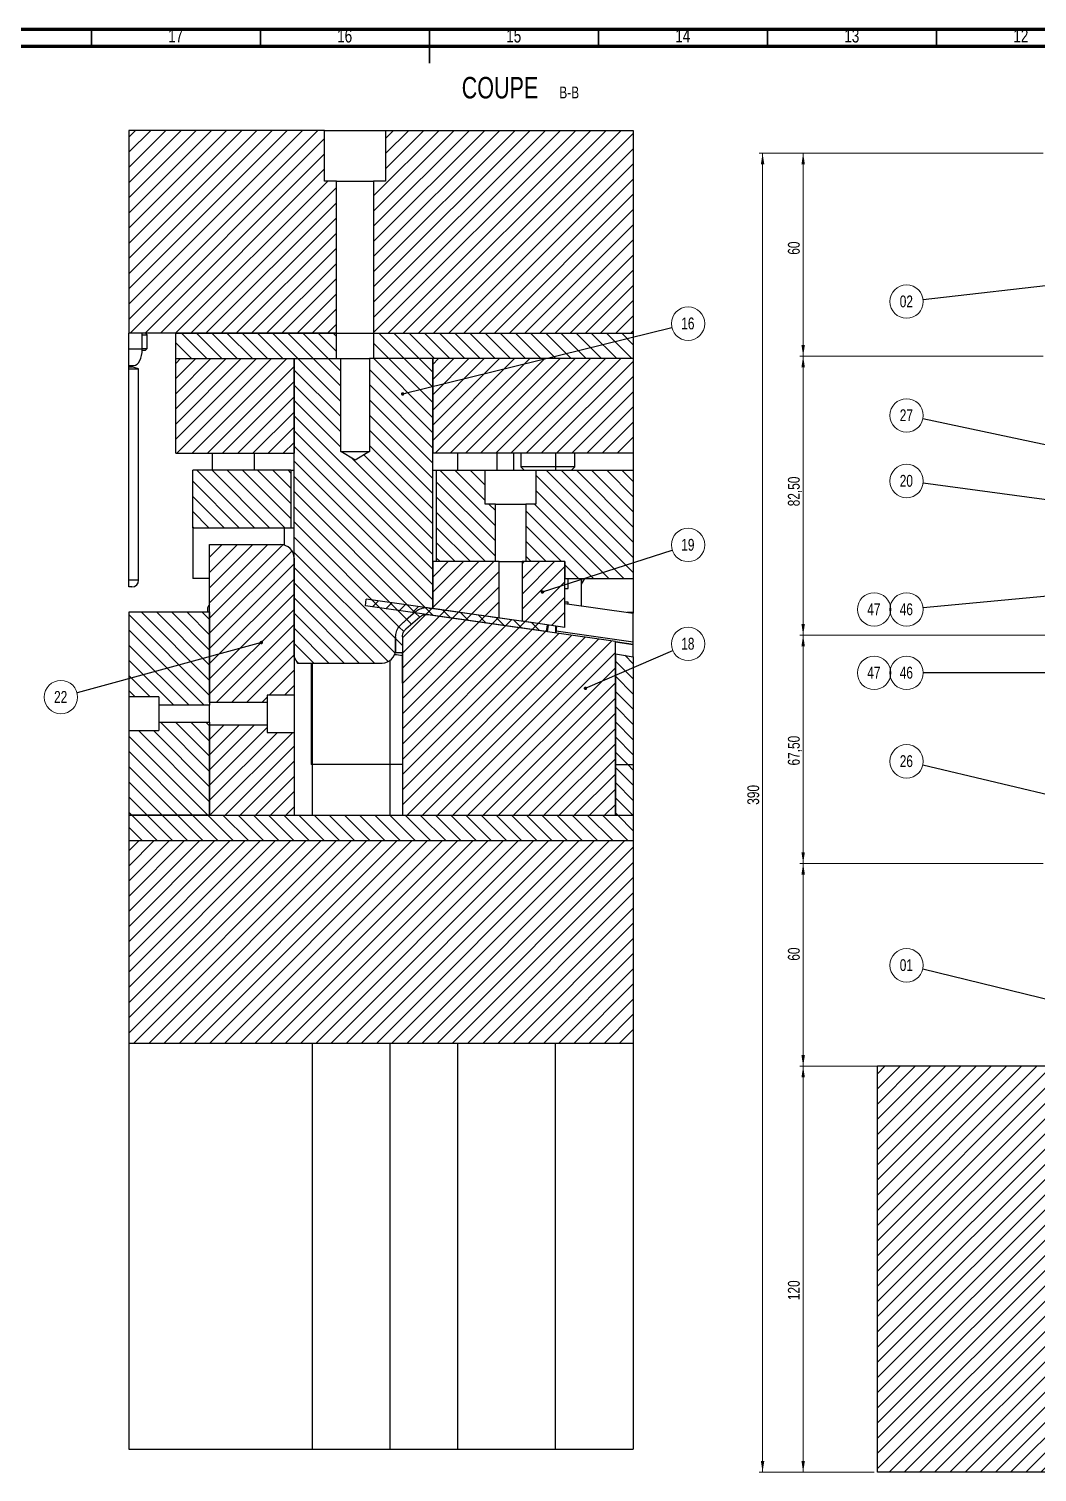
# Model space of a CAD drawing. Header units: millimetres. Extents: x 5 to 1533, y -1183 to 895.
# Drawn here: x 631.5 to 929.7, y 468.4 to 895.1 of the extents above; entities that cross this region are included whole.
import ezdxf

# ---------------------------------------------------------------- set-up
doc = ezdxf.new("R2010")
doc.units = ezdxf.units.MM
doc.styles.add('SLDTEXTSTYLE13', font='TXT', dxfattribs={"width": 0.75})
doc.dimstyles.new('SLDDIMSTYLE0', dxfattribs={"dimtxt": 3.5, "dimasz": 3.302, "dimexe": 0, "dimexo": 0.0625, "dimgap": 0.875, "dimtad": 1, "dimrnd": 1e-09, "dimzin": 12, "dimdsep": 46, "dimtxsty": 'SLDTEXTSTYLE13', "dimsah": 1, "dimcen": 0.09, "dimadec": 0, "dimazin": 3, "dimtfac": 1, "dimtofl": 0, "dimtmove": 0, "dimatfit": 3, "dimfxl": 1, "dimfrac": 2, "dimtolj": 1, "dimtzin": 12, "dimarcsym": 0})
doc.dimstyles.new('SLDDIMSTYLE2', dxfattribs={"dimtxt": 0.18, "dimasz": 1.016, "dimexe": 0, "dimexo": 0.0625, "dimgap": 0, "dimtad": 0, "dimtih": 1, "dimtoh": 1, "dimdec": 0, "dimrnd": 1e-09, "dimzin": 0, "dimdsep": 46, "dimtxsty": 'Standard', "dimblk1": 'DOT', "dimblk2": 'DOT', "dimsah": 1, "dimcen": 0.09, "dimadec": 0, "dimazin": 0, "dimtfac": 1.016, "dimtdec": 0, "dimtofl": 0, "dimtmove": 0, "dimatfit": 3, "dimldrblk": 'DOT', "dimfxl": 1, "dimfrac": 2, "dimtolj": 1, "dimtzin": 0, "dimarcsym": 0})

# ---------------------------------------------------------------- blocks, each defined once
blk = doc.blocks.new('_D_6')
at = {"color": 7, "linetype": 'Continuous', "lineweight": 18}
for p, q in [((881.52, 588.36), (859.52, 588.36)), ((860.52, 468.36), (860.52, 588.36)), ((881.52, 468.36), (859.52, 468.36))]:
    blk.add_line(p, q, dxfattribs=at)
for points in [[(860.52, 588.36), (860.02, 585.06), (861.03, 585.06)], [(860.52, 468.36), (861.03, 471.66), (860.02, 471.66)]]:
    blk.add_solid(points, dxfattribs=at)
at = {"color": 7, "linetype": 'Continuous', "lineweight": 18, "insert": (856.01, 519.21), "char_height": 3.5, "attachment_point": 1, "rotation": 90, "style": 'SLDTEXTSTYLE13'}
blk.add_mtext('120', dxfattribs=at)
blk = doc.blocks.new('_D_7')
at = {"color": 7, "linetype": 'Continuous', "lineweight": 18}
for p, q in [((931.52, 648.36), (859.52, 648.36)), ((860.52, 588.36), (860.52, 648.36)), ((1411.52, 588.36), (859.52, 588.36))]:
    blk.add_line(p, q, dxfattribs=at)
for points in [[(860.52, 648.36), (860.02, 645.06), (861.03, 645.06)], [(860.52, 588.36), (861.03, 591.66), (860.02, 591.66)]]:
    blk.add_solid(points, dxfattribs=at)
at = {"color": 7, "linetype": 'Continuous', "lineweight": 18, "insert": (856.01, 619.58), "char_height": 3.5, "attachment_point": 1, "rotation": 90, "style": 'SLDTEXTSTYLE13'}
blk.add_mtext('60', dxfattribs=at)
blk = doc.blocks.new('_D_8')
at = {"color": 7, "linetype": 'Continuous', "lineweight": 18}
for p, q in [((945.52, 715.86), (859.52, 715.86)), ((860.52, 715.86), (860.52, 648.36)), ((931.52, 648.36), (859.52, 648.36))]:
    blk.add_line(p, q, dxfattribs=at)
for points in [[(860.52, 715.86), (860.02, 712.56), (861.03, 712.56)], [(860.52, 648.36), (861.03, 651.66), (860.02, 651.66)]]:
    blk.add_solid(points, dxfattribs=at)
at = {"color": 7, "linetype": 'Continuous', "lineweight": 18, "insert": (856.01, 677.31), "char_height": 3.5, "attachment_point": 1, "rotation": 90, "style": 'SLDTEXTSTYLE13'}
blk.add_mtext('67,50', dxfattribs=at)
blk = doc.blocks.new('_D_9')
at = {"color": 7, "linetype": 'Continuous', "lineweight": 18}
for p, q in [((931.52, 798.36), (859.52, 798.36)), ((860.52, 798.36), (860.52, 715.86)), ((945.52, 715.86), (859.52, 715.86))]:
    blk.add_line(p, q, dxfattribs=at)
for points in [[(860.52, 798.36), (860.02, 795.06), (861.03, 795.06)], [(860.52, 715.86), (861.03, 719.16), (860.02, 719.16)]]:
    blk.add_solid(points, dxfattribs=at)
at = {"color": 7, "linetype": 'Continuous', "lineweight": 18, "insert": (856.01, 753.95), "char_height": 3.5, "attachment_point": 1, "rotation": 90, "style": 'SLDTEXTSTYLE13'}
blk.add_mtext('82,50', dxfattribs=at)
blk = doc.blocks.new('_D_10')
at = {"color": 7, "linetype": 'Continuous', "lineweight": 18}
for p, q in [((931.52, 858.36), (859.52, 858.36)), ((860.52, 798.36), (860.52, 858.36)), ((931.52, 798.36), (859.52, 798.36))]:
    blk.add_line(p, q, dxfattribs=at)
for points in [[(860.52, 858.36), (860.02, 855.06), (861.03, 855.06)], [(860.52, 798.36), (861.03, 801.66), (860.02, 801.66)]]:
    blk.add_solid(points, dxfattribs=at)
at = {"color": 7, "linetype": 'Continuous', "lineweight": 18, "insert": (856.01, 828.33), "char_height": 3.5, "attachment_point": 1, "rotation": 90, "style": 'SLDTEXTSTYLE13'}
blk.add_mtext('60', dxfattribs=at)
blk = doc.blocks.new('_D_11')
at = {"color": 7, "linetype": 'Continuous', "lineweight": 18}
for p, q in [((931.52, 858.36), (847.52, 858.36)), ((848.52, 858.36), (848.52, 468.36)), ((881.52, 468.36), (847.52, 468.36))]:
    blk.add_line(p, q, dxfattribs=at)
for points in [[(848.52, 858.36), (848.02, 855.06), (849.03, 855.06)], [(848.52, 468.36), (849.03, 471.66), (848.02, 471.66)]]:
    blk.add_solid(points, dxfattribs=at)
at = {"color": 7, "linetype": 'Continuous', "lineweight": 18, "insert": (844.01, 665.69), "char_height": 3.5, "attachment_point": 1, "rotation": 90, "style": 'SLDTEXTSTYLE13'}
blk.add_mtext('390', dxfattribs=at)
blk = doc.blocks.new('SW_NOTE_1')
at = {"color": 0, "linetype": 'Continuous', "lineweight": 0}
blk.add_circle((-4.8, 1.17), 4.94, dxfattribs=at)
at = {"color": 0, "linetype": 'Continuous', "lineweight": 0, "insert": (-4.87, 2.98), "char_height": 3.5, "attachment_point": 2, "style": 'SLDTEXTSTYLE13'}
blk.add_mtext('01', dxfattribs=at)
blk = doc.blocks.new('_Dot')
at = {"color": 0, "linetype": 'ByBlock', "lineweight": -2}
blk.add_line((-0.5, 0), (-1, 0), dxfattribs=at)
at = {"color": 0, "linetype": 'ByBlock', "const_width": 0.5}
blk.add_lwpolyline([(-0.25, 0, 1), (0.25, 0, 1)], format="xyb", close=True, dxfattribs=at)
blk = doc.blocks.new('SW_NOTE_2')
at = {"color": 0, "linetype": 'Continuous', "lineweight": 0}
blk.add_circle((-4.91, -0.56), 4.94, dxfattribs=at)
at = {"color": 0, "linetype": 'Continuous', "lineweight": 0, "insert": (-4.98, 1.25), "char_height": 3.5, "attachment_point": 2, "style": 'SLDTEXTSTYLE13'}
blk.add_mtext('02', dxfattribs=at)
blk = doc.blocks.new('SW_NOTE_15')
at = {"color": 0, "linetype": 'Continuous', "lineweight": 0}
blk.add_circle((-4.89, 0.66), 4.94, dxfattribs=at)
at = {"color": 0, "linetype": 'Continuous', "lineweight": 0, "insert": (-4.97, 2.47), "char_height": 3.5, "attachment_point": 2, "style": 'SLDTEXTSTYLE13'}
blk.add_mtext('20', dxfattribs=at)
blk = doc.blocks.new('SW_NOTE_18')
at = {"color": 0, "linetype": 'Continuous', "lineweight": 0}
blk.add_circle((-4.81, 1.14), 4.94, dxfattribs=at)
at = {"color": 0, "linetype": 'Continuous', "lineweight": 0, "insert": (-4.88, 2.95), "char_height": 3.5, "attachment_point": 2, "style": 'SLDTEXTSTYLE13'}
blk.add_mtext('26', dxfattribs=at)
blk = doc.blocks.new('SW_NOTE_19')
at = {"color": 0, "linetype": 'Continuous', "lineweight": 0}
blk.add_circle((-4.83, 1.03), 4.94, dxfattribs=at)
at = {"color": 0, "linetype": 'Continuous', "lineweight": 0, "insert": (-4.9, 2.83), "char_height": 3.5, "attachment_point": 2, "style": 'SLDTEXTSTYLE13'}
blk.add_mtext('27', dxfattribs=at)
blk = doc.blocks.new('SW_NOTE_24')
at = {"color": 0, "linetype": 'Continuous', "lineweight": 0}
blk.add_circle((-4.94, 0), 4.94, dxfattribs=at)
at = {"color": 0, "linetype": 'Continuous', "lineweight": 0, "insert": (-5.01, 1.81), "char_height": 3.5, "attachment_point": 2, "style": 'SLDTEXTSTYLE13'}
blk.add_mtext('46', dxfattribs=at)
blk = doc.blocks.new('SW_NOTE_25')
at = {"color": 0, "linetype": 'Continuous', "lineweight": 0}
blk.add_circle((2.59, 2.7), 4.94, dxfattribs=at)
at = {"color": 0, "linetype": 'Continuous', "lineweight": 0, "insert": (2.52, 4.51), "char_height": 3.5, "attachment_point": 2, "style": 'SLDTEXTSTYLE13'}
blk.add_mtext('47', dxfattribs=at)
blk = doc.blocks.new('SW_NOTE_26')
at = {"color": 0, "linetype": 'Continuous', "lineweight": 0}
blk.add_circle((-4.92, -0.47), 4.94, dxfattribs=at)
at = {"color": 0, "linetype": 'Continuous', "lineweight": 0, "insert": (-4.99, 1.34), "char_height": 3.5, "attachment_point": 2, "style": 'SLDTEXTSTYLE13'}
blk.add_mtext('46', dxfattribs=at)
blk = doc.blocks.new('SW_NOTE_27')
at = {"color": 0, "linetype": 'Continuous', "lineweight": 0}
blk.add_circle((2.59, 2.7), 4.94, dxfattribs=at)
at = {"color": 0, "linetype": 'Continuous', "lineweight": 0, "insert": (2.52, 4.51), "char_height": 3.5, "attachment_point": 2, "style": 'SLDTEXTSTYLE13'}
blk.add_mtext('47', dxfattribs=at)
blk = doc.blocks.new('SW_NOTE_28')
at = {"color": 0, "linetype": 'Continuous', "lineweight": 0, "attachment_point": 2, "style": 'SLDTEXTSTYLE13'}
for s, insert, char_height in [('COUPE', (14.59, 8.19), 6.35), ('B-B', (35.07, 5.35), 3.5)]:
    blk.add_mtext(s, dxfattribs=dict(at, insert=insert, char_height=char_height))
blk = doc.blocks.new('SW_NOTE_29')
at = {"color": 0, "linetype": 'Continuous', "lineweight": 0}
blk.add_circle((4.8, 1.18), 4.94, dxfattribs=at)
at = {"color": 0, "linetype": 'Continuous', "lineweight": 0, "insert": (4.73, 2.99), "char_height": 3.5, "attachment_point": 2, "style": 'SLDTEXTSTYLE13'}
blk.add_mtext('16', dxfattribs=at)
blk = doc.blocks.new('SW_NOTE_30')
at = {"color": 0, "linetype": 'Continuous', "lineweight": 0}
blk.add_circle((4.53, 1.96), 4.94, dxfattribs=at)
at = {"color": 0, "linetype": 'Continuous', "lineweight": 0, "insert": (4.46, 3.77), "char_height": 3.5, "attachment_point": 2, "style": 'SLDTEXTSTYLE13'}
blk.add_mtext('18', dxfattribs=at)
blk = doc.blocks.new('SW_NOTE_31')
at = {"color": 0, "linetype": 'Continuous', "lineweight": 0}
blk.add_circle((4.7, 1.52), 4.94, dxfattribs=at)
at = {"color": 0, "linetype": 'Continuous', "lineweight": 0, "insert": (4.63, 3.32), "char_height": 3.5, "attachment_point": 2, "style": 'SLDTEXTSTYLE13'}
blk.add_mtext('19', dxfattribs=at)
blk = doc.blocks.new('SW_NOTE_32')
at = {"color": 0, "linetype": 'Continuous', "lineweight": 0}
blk.add_circle((-4.77, -1.3), 4.94, dxfattribs=at)
at = {"color": 0, "linetype": 'Continuous', "lineweight": 0, "insert": (-4.84, 0.51), "char_height": 3.5, "attachment_point": 2, "style": 'SLDTEXTSTYLE13'}
blk.add_mtext('22', dxfattribs=at)

msp = doc.modelspace()

# ---------------------------------------------------------------- hatches: boundary and pattern name
at = {"linetype": 'Continuous', "lineweight": 18}
h = msp.add_hatch(dxfattribs=at)
h.set_pattern_fill('ANSI31', style=0)
h.paths.add_polyline_path([(661.051, 805.11), (722.486, 805.11), (722.486, 850.11), (718.986, 850.11), (718.986, 865.11), (661.051, 865.11)], flags=0)
h = msp.add_hatch(dxfattribs=at)
h.set_pattern_fill('ANSI31', style=0)
h.paths.add_polyline_path([(810.282, 865.11), (736.986, 865.11), (736.986, 850.11), (733.486, 850.11), (733.486, 805.11), (810.282, 805.11)], flags=0)
h = msp.add_hatch(dxfattribs=at)
h.set_pattern_fill('ANSI31', angle=90, style=0)
h.paths.add_polyline_path([(674.986, 805.11), (674.986, 797.61), (722.486, 797.61), (722.486, 805.11)], flags=0)
h = msp.add_hatch(dxfattribs=at)
h.set_pattern_fill('ANSI31', angle=90, style=0)
h.paths.add_polyline_path([(733.486, 797.61), (810.282, 797.61), (810.282, 805.11), (733.486, 805.11)], flags=0)
h = msp.add_hatch(dxfattribs=at)
h.set_pattern_fill('ANSI31', style=0)
h.paths.add_polyline_path([(674.986, 797.61), (674.986, 769.61), (709.986, 769.61), (709.986, 797.61)], flags=0)
h = msp.add_hatch(dxfattribs=at)
h.set_pattern_fill('ANSI31', angle=90, style=0)
edge = h.paths.add_edge_path(flags=0)
edge.add_line((723.736, 797.61), (709.986, 797.61))
edge.add_line((709.986, 797.61), (709.986, 709.342))
edge.add_line((709.986, 709.342), (710.986, 707.61))
edge.add_line((710.986, 707.61), (735.986, 707.61))
edge.add_arc((735.986, 711.61), 4, 270, 360)
edge.add_line((739.986, 711.61), (739.986, 715.349))
edge.add_spline(control_points=[(739.986, 715.349), (739.986, 715.841), (740.06, 716.338), (740.204, 716.808), (740.367, 717.343), (740.625, 717.858), (740.956, 718.309), (741.175, 718.607), (741.429, 718.882), (741.709, 719.125)], knot_values=[0, 0, 0, 0, 0.0014752, 0.0014752, 0.0014752, 0.0031594, 0.0031594, 0.0031594, 0.0042646, 0.0042646, 0.0042646, 0.0042646], weights=[1, 1, 1, 1, 1, 1, 1, 1, 1, 1], degree=3, periodic=0)
edge.add_spline(control_points=[(741.709, 719.125), (742.417, 719.74), (743.126, 720.355), (743.834, 720.97), (744.495, 721.543), (745.155, 722.116), (745.816, 722.689)], knot_values=[1398.0971853, 1398.0971853, 1398.0971853, 1398.0971853, 1398.1, 1398.1, 1398.1, 1398.1026231, 1398.1026231, 1398.1026231, 1398.1026231], weights=[1, 1, 1, 1, 1, 1, 1], degree=3, periodic=0)
edge.add_spline(control_points=[(745.816, 722.689), (746.098, 722.934), (746.41, 723.149), (746.74, 723.325), (747.234, 723.588), (747.78, 723.77), (748.333, 723.855), (748.815, 723.929), (749.314, 723.932), (749.797, 723.863)], knot_values=[0, 0, 0, 0, 0.0011221, 0.0011221, 0.0011221, 0.0028142, 0.0028142, 0.0028142, 0.0042845, 0.0042845, 0.0042845, 0.0042845], weights=[1, 1, 1, 1, 1, 1, 1, 1, 1, 1], degree=3, periodic=0)
edge.add_line((749.797, 723.863), (750.986, 723.694))
edge.add_line((750.986, 723.694), (750.986, 797.61))
edge.add_line((750.986, 797.61), (732.236, 797.61))
edge.add_line((732.236, 797.61), (732.236, 770.11))
edge.add_line((732.236, 770.11), (727.986, 767.556))
edge.add_line((727.986, 767.556), (723.736, 770.11))
edge.add_line((723.736, 770.11), (723.736, 797.61))
h = msp.add_hatch(dxfattribs=at)
h.set_pattern_fill('ANSI31', style=0)
h.paths.add_polyline_path([(750.986, 769.61), (810.282, 769.61), (810.282, 797.61), (750.986, 797.61)], flags=0)
h = msp.add_hatch(dxfattribs=at)
h.set_pattern_fill('ANSI31', angle=90, style=0)
h.paths.add_polyline_path([(708.986, 747.61), (708.986, 764.61), (679.986, 764.61), (679.986, 747.61)], flags=0)
h = msp.add_hatch(dxfattribs=at)
h.set_pattern_fill('ANSI31', angle=90, style=0)
h.paths.add_polyline_path([(766.486, 764.61), (751.986, 764.61), (751.986, 737.61), (769.486, 737.61), (769.486, 754.61), (766.486, 754.61)], flags=0)
h = msp.add_hatch(dxfattribs=at)
h.set_pattern_fill('ANSI31', angle=90, style=0)
h.paths.add_polyline_path([(810.282, 764.61), (781.486, 764.61), (781.486, 754.61), (778.486, 754.61), (778.486, 737.61), (789.986, 737.61), (789.986, 732.61), (810.282, 732.61)], flags=0)
h = msp.add_hatch(dxfattribs=at)
h.set_pattern_fill('ANSI31', style=0)
edge = h.paths.add_edge_path(flags=0)
edge.add_line((705.986, 742.61), (684.986, 742.61))
edge.add_line((684.986, 742.61), (684.986, 695.909))
edge.add_line((684.986, 695.909), (701.986, 695.909))
edge.add_line((701.986, 695.909), (701.986, 698.109))
edge.add_line((701.986, 698.109), (709.986, 698.109))
edge.add_line((709.986, 698.109), (709.986, 738.61))
edge.add_arc((705.986, 738.61), 4, 0, 90)
h = msp.add_hatch(dxfattribs=at)
h.set_pattern_fill('ANSI31', style=0)
h.paths.add_polyline_path([(750.986, 723.694), (770.586, 720.907), (770.586, 737.61), (750.986, 737.61)], flags=0)
h = msp.add_hatch(dxfattribs=at)
h.set_pattern_fill('ANSI31', style=0)
h.paths.add_polyline_path([(777.386, 719.94), (789.986, 718.148), (789.986, 737.61), (777.386, 737.61)], flags=0)
h = msp.add_hatch(dxfattribs=at)
h.set_pattern_fill('ANSI31', style=0)
h.paths.add_polyline_path([(731.028, 724.512), (784.513, 716.906), (784.795, 718.886), (731.31, 726.492)], flags=0)
h = msp.add_hatch(dxfattribs=at)
h.set_pattern_fill('ANSI31', angle=90, style=0)
h.paths.add_polyline_path([(684.986, 695.109), (684.986, 722.61), (661.051, 722.61), (661.051, 697.609), (669.986, 697.609), (669.986, 695.109)], flags=0)
h = msp.add_hatch(dxfattribs=at)
h.set_pattern_fill('ANSI31', angle=90, style=0)
edge = h.paths.add_edge_path(flags=0)
edge.add_line((749.515, 721.883), (784.513, 716.906))
edge.add_line((784.513, 716.906), (784.795, 718.886))
edge.add_line((784.795, 718.886), (749.797, 723.863))
edge.add_spline(control_points=[(749.797, 723.863), (749.314, 723.932), (748.815, 723.929), (748.333, 723.855), (747.78, 723.77), (747.234, 723.588), (746.74, 723.325), (746.41, 723.149), (746.098, 722.934), (745.816, 722.689)], knot_values=[0, 0, 0, 0, 0.0014637, 0.0014637, 0.0014637, 0.0031482, 0.0031482, 0.0031482, 0.0042653, 0.0042653, 0.0042653, 0.0042653], weights=[1, 1, 1, 1, 1, 1, 1, 1, 1, 1], degree=3, periodic=0)
edge.add_spline(control_points=[(745.816, 722.689), (744.927, 721.918), (744.037, 721.146), (743.148, 720.375), (742.668, 719.958), (742.189, 719.542), (741.709, 719.125)], knot_values=[0.0004685, 0.0004685, 0.0004685, 0.0004685, 0.004, 0.004, 0.004, 0.0059063, 0.0059063, 0.0059063, 0.0059063], weights=[1, 1, 1, 1, 1, 1, 1], degree=3, periodic=0)
edge.add_spline(control_points=[(741.709, 719.125), (741.429, 718.882), (741.175, 718.607), (740.956, 718.309), (740.625, 717.858), (740.367, 717.343), (740.204, 716.808), (740.06, 716.338), (739.986, 715.841), (739.986, 715.349)], knot_values=[0, 0, 0, 0, 0.0011106, 0.0011106, 0.0011106, 0.0028029, 0.0028029, 0.0028029, 0.0042851, 0.0042851, 0.0042851, 0.0042851], weights=[1, 1, 1, 1, 1, 1, 1, 1, 1, 1], degree=3, periodic=0)
edge.add_line((739.986, 715.349), (739.986, 710.708))
edge.add_line((739.986, 710.708), (741.986, 710.708))
edge.add_line((741.986, 710.708), (741.986, 715.349))
edge.add_spline(control_points=[(741.986, 715.349), (741.986, 715.601), (742.018, 715.854), (742.081, 716.098), (742.165, 716.423), (742.306, 716.738), (742.493, 717.018), (742.64, 717.238), (742.819, 717.441), (743.02, 717.615)], knot_values=[0, 0, 0, 0, 0.0007552, 0.0007552, 0.0007552, 0.0017691, 0.0017691, 0.0017691, 0.0025662, 0.0025662, 0.0025662, 0.0025662], weights=[1, 1, 1, 1, 1, 1, 1, 1, 1, 1], degree=3, periodic=0)
edge.add_spline(control_points=[(743.02, 717.615), (744.389, 718.803), (745.757, 719.991), (747.126, 721.179)], knot_values=[0.0014056, 0.0014056, 0.0014056, 0.0014056, 0.0068434, 0.0068434, 0.0068434, 0.0068434], weights=[1, 1, 1, 1], degree=3, periodic=0)
edge.add_spline(control_points=[(747.126, 721.179), (747.327, 721.353), (747.553, 721.501), (747.792, 721.616), (748.094, 721.762), (748.426, 721.857), (748.76, 721.895), (749.01, 721.922), (749.266, 721.919), (749.515, 721.883)], knot_values=[0, 0, 0, 0, 0.0007964, 0.0007964, 0.0007964, 0.0018094, 0.0018094, 0.0018094, 0.0025639, 0.0025639, 0.0025639, 0.0025639], weights=[1, 1, 1, 1, 1, 1, 1, 1, 1, 1], degree=3, periodic=0)
h = msp.add_hatch(dxfattribs=at)
h.set_pattern_fill('ANSI31', style=0)
edge = h.paths.add_edge_path(flags=0)
edge.add_line((741.986, 662.61), (804.986, 662.61))
edge.add_line((804.986, 662.61), (804.986, 713.995))
edge.add_line((804.986, 713.995), (749.515, 721.883))
edge.add_spline(control_points=[(749.515, 721.883), (749.266, 721.919), (749.01, 721.922), (748.76, 721.895), (748.426, 721.857), (748.094, 721.762), (747.792, 721.616), (747.553, 721.501), (747.327, 721.353), (747.126, 721.179)], knot_values=[0, 0, 0, 0, 0.0007552, 0.0007552, 0.0007552, 0.0017691, 0.0017691, 0.0017691, 0.0025662, 0.0025662, 0.0025662, 0.0025662], weights=[1, 1, 1, 1, 1, 1, 1, 1, 1, 1], degree=3, periodic=0)
edge.add_spline(control_points=[(747.126, 721.179), (747.119, 721.172), (747.111, 721.165), (747.103, 721.159), (745.742, 719.977), (744.381, 718.796), (743.02, 717.615)], knot_values=[2796.1999694, 2796.1999694, 2796.1999694, 2796.1999694, 2796.2, 2796.2, 2796.2, 2796.2054072, 2796.2054072, 2796.2054072, 2796.2054072], weights=[1, 1, 1, 1, 1, 1, 1], degree=3, periodic=0)
edge.add_spline(control_points=[(743.02, 717.615), (742.819, 717.441), (742.64, 717.238), (742.493, 717.018), (742.306, 716.738), (742.165, 716.423), (742.081, 716.098), (742.018, 715.854), (741.986, 715.601), (741.986, 715.349)], knot_values=[0, 0, 0, 0, 0.0007964, 0.0007964, 0.0007964, 0.0018094, 0.0018094, 0.0018094, 0.0025639, 0.0025639, 0.0025639, 0.0025639], weights=[1, 1, 1, 1, 1, 1, 1, 1, 1, 1], degree=3, periodic=0)
edge.add_line((741.986, 715.349), (741.986, 662.61))
h = msp.add_hatch(dxfattribs=at)
h.set_pattern_fill('ANSI31', angle=90, style=0)
h.paths.add_polyline_path([(804.986, 677.61), (810.282, 677.61), (810.282, 709.469), (804.986, 710.369)], flags=0)
h = msp.add_hatch(dxfattribs=at)
h.set_pattern_fill('ANSI31', angle=90, style=0)
h.paths.add_polyline_path([(661.051, 662.61), (684.986, 662.61), (684.986, 690.11), (669.986, 690.11), (669.986, 687.61), (661.051, 687.61)], flags=0)
h = msp.add_hatch(dxfattribs=at)
h.set_pattern_fill('ANSI31', style=0)
h.paths.add_polyline_path([(684.986, 689.31), (684.986, 662.61), (709.986, 662.61), (709.986, 687.11), (701.986, 687.11), (701.986, 689.31)], flags=0)
h = msp.add_hatch(dxfattribs=at)
h.set_pattern_fill('ANSI31', angle=90, style=0)
h.paths.add_polyline_path([(804.986, 677.61), (804.986, 662.61), (810.282, 662.61), (810.282, 677.61)], flags=0)
h = msp.add_hatch(dxfattribs=at)
h.set_pattern_fill('ANSI31', angle=90, style=0)
h.paths.add_polyline_path([(810.282, 662.61), (661.051, 662.61), (661.051, 655.11), (810.282, 655.11)], flags=0)
h = msp.add_hatch(dxfattribs=at)
h.set_pattern_fill('ANSI31', style=0)
h.paths.add_polyline_path([(661.051, 595.11), (810.282, 595.11), (810.282, 655.11), (661.051, 655.11)], flags=0)
h = msp.add_hatch(dxfattribs=at)
h.set_pattern_fill('ANSI31', style=0)
h.paths.add_polyline_path([(882.524, 468.363), (1002.524, 468.363), (1002.524, 588.363), (882.524, 588.363)], flags=0)

# ---------------------------------------------------------------- linework, layer by layer
at = {"color": 7, "linetype": 'Continuous', "lineweight": 70}
for p, q in [((5, 895), (1495, 895)), ((10, 890), (1490, 890))]:
    msp.add_line(p, q, dxfattribs=at)
at = {"color": 7, "linetype": 'Continuous', "lineweight": 35}
for p, q in [((650, 890), (650, 895)), ((700, 890), (700, 895)), ((750, 895.001), (750, 884.999)), ((750, 890), (750, 895)), ((800, 890), (800, 895)), ((850, 890), (850, 895)), ((900, 890), (900, 895))]:
    msp.add_line(p, q, dxfattribs=at)
at = {"color": 7, "linetype": 'Continuous', "lineweight": 25}
for p, q in [((661.051, 865.11), (661.051, 805.11)), ((718.986, 865.11), (661.051, 865.11)), ((718.986, 850.11), (718.986, 865.11)), ((718.986, 865.11), (736.986, 865.11)), ((736.986, 865.11), (736.986, 850.11)), ((736.986, 865.11), (810.282, 865.11)), ((810.282, 865.11), (810.282, 805.11)), ((722.486, 850.11), (718.986, 850.11)), ((722.486, 805.11), (722.486, 850.11)), ((722.486, 850.11), (733.486, 850.11)), ((733.486, 850.11), (733.486, 805.11)), ((736.986, 850.11), (733.486, 850.11)), ((722.486, 805.11), (661.051, 805.11)), ((661.051, 800.41), (661.051, 805.11)), ((665.021, 800.41), (665.021, 805.11)), ((665.021, 804.61), (666.486, 804.61)), ((666.486, 804.61), (665.986, 805.11)), ((666.486, 800.61), (666.486, 804.61)), ((674.986, 805.11), (722.486, 805.11)), ((674.986, 797.61), (674.986, 805.11)), ((722.486, 805.11), (733.486, 805.11)), ((722.486, 797.61), (722.486, 805.11)), ((733.486, 805.11), (810.282, 805.11)), ((733.486, 805.11), (733.486, 797.61)), ((810.282, 805.11), (810.282, 797.61)), ((665.021, 800.41), (661.051, 800.41)), ((661.051, 795.61), (661.051, 800.41)), ((665.016, 800.11), (665.986, 800.11)), ((665.021, 800.61), (666.486, 800.61)), ((665.986, 800.11), (666.486, 800.61)), ((661.051, 795.145), (661.051, 795.61)), ((661.051, 795.61), (662.621, 795.61)), ((661.051, 795.145), (661.986, 795.145)), ((661.051, 794.61), (661.051, 795.145)), ((661.051, 794.61), (663.986, 794.61)), ((661.051, 732.11), (661.051, 794.61)), ((661.986, 795.145), (661.986, 795.61)), ((663.986, 794.61), (661.986, 795.145)), ((663.986, 732.11), (663.986, 794.61)), ((674.986, 797.61), (709.986, 797.61)), ((674.986, 769.61), (674.986, 797.61)), ((674.986, 797.61), (722.486, 797.61)), ((709.986, 709.342), (709.986, 797.61)), ((709.986, 797.61), (723.736, 797.61)), ((709.986, 797.61), (709.986, 769.61)), ((723.736, 770.11), (723.736, 797.61)), ((723.736, 797.61), (732.236, 797.61)), ((732.236, 797.61), (732.236, 770.11)), ((750.986, 797.61), (732.236, 797.61)), ((810.282, 797.61), (733.486, 797.61)), ((750.986, 723.694), (750.986, 797.61)), ((750.986, 797.61), (750.986, 769.61)), ((810.282, 797.61), (750.986, 797.61)), ((810.282, 797.61), (810.282, 769.61)), ((674.986, 769.61), (709.986, 769.61)), ((685.736, 769.61), (685.736, 764.61)), ((698.236, 764.61), (698.236, 769.61)), ((727.986, 767.556), (723.736, 770.11)), ((723.736, 770.11), (732.236, 770.11)), ((732.236, 770.11), (727.986, 767.556)), ((810.282, 769.61), (750.986, 769.61)), ((758.351, 764.61), (758.351, 769.61)), ((769.986, 764.61), (769.986, 769.61)), ((774.986, 764.61), (774.986, 769.61)), ((776.986, 769.61), (776.986, 765.61)), ((787.321, 769.61), (787.321, 765.61)), ((792.986, 765.61), (792.986, 769.61)), ((810.282, 769.61), (810.282, 764.61)), ((708.986, 764.61), (679.986, 764.61)), ((679.986, 747.61), (679.986, 764.61)), ((708.986, 764.61), (708.986, 747.61)), ((708.986, 764.61), (709.986, 764.61)), ((750.986, 764.61), (751.986, 764.61)), ((751.986, 764.61), (751.986, 737.61)), ((751.986, 764.61), (766.486, 764.61)), ((766.486, 754.61), (766.486, 764.61)), ((766.486, 764.61), (781.486, 764.61)), ((776.986, 765.61), (777.986, 764.61)), ((787.321, 765.61), (776.986, 765.61)), ((781.486, 764.61), (781.486, 754.61)), ((781.486, 764.61), (810.282, 764.61)), ((792.986, 765.61), (787.321, 765.61)), ((787.321, 765.61), (787.321, 764.61)), ((791.986, 764.61), (792.986, 765.61)), ((810.282, 764.61), (810.282, 732.61)), ((769.486, 754.61), (766.486, 754.61)), ((769.486, 737.61), (769.486, 754.61)), ((769.486, 754.61), (778.486, 754.61)), ((778.486, 754.61), (778.486, 737.61)), ((781.486, 754.61), (778.486, 754.61)), ((679.986, 747.61), (708.986, 747.61)), ((679.986, 747.61), (679.986, 732.61)), ((708.986, 747.61), (709.986, 747.61)), ((684.986, 742.61), (705.986, 742.61)), ((684.986, 695.909), (684.986, 742.61)), ((709.986, 738.61), (709.986, 698.109)), ((750.986, 737.61), (750.986, 723.694)), ((770.586, 737.61), (750.986, 737.61)), ((769.486, 737.61), (751.986, 737.61)), ((770.586, 720.907), (770.586, 737.61)), ((770.586, 737.61), (777.386, 737.61)), ((777.386, 737.61), (777.386, 719.94)), ((789.986, 737.61), (777.386, 737.61)), ((789.986, 737.61), (778.486, 737.61)), ((789.986, 718.148), (789.986, 737.61)), ((789.986, 737.61), (789.986, 732.61)), ((684.986, 732.61), (679.986, 732.61)), ((789.986, 732.61), (810.282, 732.61)), ((790.986, 729.61), (790.986, 732.61)), ((794.986, 730.877), (794.986, 732.61)), ((794.986, 730.877), (795.986, 732.61)), ((794.986, 724.532), (794.986, 730.877)), ((810.282, 732.61), (810.282, 722.61)), ((731.028, 724.512), (731.31, 726.492)), ((784.795, 718.886), (731.31, 726.492)), ((789.986, 729.61), (790.986, 729.61)), ((790.986, 725.61), (789.986, 725.61)), ((790.986, 725.1), (790.986, 725.61)), ((684.986, 722.61), (661.051, 722.61)), ((661.051, 722.61), (661.051, 697.609)), ((684.32, 723.562), (684.322, 722.61)), ((684.986, 723.05), (684.62, 722.61)), ((684.986, 722.61), (684.986, 695.109)), ((784.513, 716.906), (731.028, 724.512)), ((804.986, 713.995), (749.515, 721.883)), ((784.513, 716.906), (749.515, 721.883)), ((749.797, 723.863), (750.986, 723.694)), ((784.795, 718.886), (749.797, 723.863)), ((770.586, 720.907), (750.986, 723.694)), ((789.986, 725.242), (810.282, 722.359)), ((808.517, 722.61), (810.282, 722.61)), ((810.282, 722.61), (810.282, 722.359)), ((810.282, 713.76), (810.282, 722.359)), ((747.126, 721.179), (743.02, 717.615)), ((789.986, 718.148), (777.386, 719.94)), ((784.795, 718.886), (784.513, 716.906)), ((784.795, 718.886), (785.234, 718.824)), ((784.953, 716.844), (785.234, 718.824)), ((787.321, 718.527), (787.321, 716.507)), ((787.434, 716.491), (787.716, 718.471)), ((787.434, 716.491), (787.716, 718.471)), ((810.282, 713.76), (787.507, 717.002)), ((739.986, 711.61), (739.986, 715.349)), ((739.986, 715.349), (739.986, 710.708)), ((741.986, 715.349), (741.986, 662.61)), ((741.986, 715.349), (741.986, 710.708)), ((784.953, 716.844), (784.513, 716.906)), ((804.986, 662.61), (804.986, 713.995)), ((810.282, 713.11), (804.986, 713.878)), ((810.282, 713.11), (810.282, 713.76)), ((810.282, 712.975), (810.282, 713.11)), ((810.282, 709.469), (810.282, 712.975)), ((709.986, 709.342), (710.986, 707.61)), ((739.986, 710.708), (741.986, 710.708)), ((741.986, 701.661), (741.986, 710.708)), ((804.986, 710.369), (810.282, 709.469)), ((804.986, 710.369), (804.986, 677.61)), ((810.282, 709.469), (810.282, 677.61)), ((710.986, 707.61), (735.986, 707.61)), ((714.986, 707.61), (714.986, 677.61)), ((715.402, 677.61), (715.402, 707.61)), ((738.302, 708.348), (738.302, 677.61)), ((741.986, 701.661), (741.986, 662.61)), ((669.986, 697.609), (661.051, 697.609)), ((661.051, 697.609), (661.051, 687.61)), ((669.986, 697.609), (669.986, 695.109)), ((701.986, 695.909), (684.986, 695.909)), ((709.986, 698.109), (701.986, 698.109)), ((701.986, 698.109), (701.986, 695.909)), ((701.986, 695.909), (701.986, 689.31)), ((709.986, 698.109), (709.986, 687.11)), ((684.986, 695.109), (669.986, 695.109)), ((669.986, 695.109), (669.986, 690.11)), ((684.986, 690.11), (684.986, 695.109)), ((661.051, 687.61), (669.986, 687.61)), ((661.051, 687.61), (661.051, 662.61)), ((669.986, 690.11), (669.986, 687.61)), ((669.986, 690.11), (684.986, 690.11)), ((684.986, 690.11), (684.986, 662.61)), ((684.986, 689.31), (701.986, 689.31)), ((684.986, 662.61), (684.986, 689.31)), ((701.986, 689.31), (701.986, 687.11)), ((701.986, 687.11), (709.986, 687.11)), ((709.986, 687.11), (709.986, 662.61)), ((715.402, 677.61), (714.986, 677.61)), ((715.402, 662.61), (715.402, 677.61)), ((738.302, 677.61), (715.402, 677.61)), ((738.302, 677.61), (738.302, 662.61)), ((741.986, 677.61), (738.302, 677.61)), ((804.986, 677.61), (810.282, 677.61)), ((804.986, 677.61), (804.986, 662.61)), ((810.282, 677.61), (810.282, 662.61)), ((684.986, 662.61), (661.051, 662.61)), ((661.051, 662.61), (810.282, 662.61)), ((661.051, 662.61), (661.051, 655.11)), ((684.986, 662.61), (709.986, 662.61)), ((741.986, 662.61), (804.986, 662.61)), ((804.986, 662.61), (810.282, 662.61)), ((810.282, 662.61), (810.282, 655.11)), ((661.051, 655.11), (810.282, 655.11)), ((661.051, 655.11), (661.051, 595.11)), ((810.282, 655.11), (810.282, 595.11)), ((661.029, 645.191), (661.051, 645.17)), ((810.282, 595.11), (661.051, 595.11)), ((661.051, 595.11), (661.051, 475.11)), ((715.402, 475.11), (715.402, 595.11)), ((738.302, 595.11), (738.302, 475.11)), ((758.351, 475.11), (758.351, 595.11)), ((787.321, 475.11), (787.321, 595.11)), ((810.282, 595.11), (810.282, 475.11)), ((882.524, 468.363), (882.524, 588.363)), ((1002.524, 588.363), (882.524, 588.363)), ((661.051, 475.11), (715.402, 475.11)), ((715.402, 475.11), (738.302, 475.11)), ((738.302, 475.11), (758.351, 475.11)), ((758.351, 475.11), (787.321, 475.11)), ((787.321, 475.11), (810.282, 475.11)), ((1002.524, 468.363), (882.524, 468.363))]:
    msp.add_line(p, q, dxfattribs=at)
at = {"color": 8, "linetype": 'Continuous', "lineweight": 25}
for p, q in [((706.986, 747.61), (706.986, 742.483)), ((663.986, 732.11), (661.051, 732.11)), ((810.282, 712.975), (804.986, 713.743))]:
    msp.add_line(p, q, dxfattribs=at)
at = {"color": 7, "linetype": 'Continuous', "lineweight": 25, "flags": 128}
for points in [[(662.621, 795.61), (663.089, 795.702), (663.539, 795.975), (663.954, 796.418), (664.318, 797.015), (664.616, 797.743), (664.838, 798.573), (664.975, 799.473), (665.021, 800.41)], [(745.816, 722.689), (743.834, 720.97), (741.709, 719.125)], [(745.816, 722.689), (743.148, 720.375), (741.709, 719.125)], [(747.126, 721.179), (747.103, 721.159), (743.02, 717.615)]]:
    msp.add_lwpolyline(points, dxfattribs=at)
at = {"color": 7, "linetype": 'Continuous', "lineweight": 25}
for centre, radius, start, end in [((705.986, 738.61), 4, 0, 90), ((661.986, 732.11), 2, 270, 0), ((686.167, 723.5), 1.848, 129.7076, 178.08333), ((735.986, 711.61), 4, 270, 360)]:
    msp.add_arc(centre, radius, start, end, dxfattribs=at)
msp.add_ellipse((723.744, 716.332), major_axis=(-64.253, 9.137), ratio=0.0616337, start_param=1.8307137, end_param=1.8674183, dxfattribs=at)
for points, knots in [([(661.051, 730.11), (661.051, 730.123), (661.051, 730.149), (661.051, 730.419), (661.051, 730.856), (661.051, 731.197), (661.051, 731.585), (661.051, 731.882), (661.051, 732.062), (661.051, 732.11)], [0, 0, 0, 0, 0.3115047, 0.6288141, 0.7413583, 0.8544803, 0.9159177, 0.9779541, 1, 1, 1, 1]), ([(661.986, 730.11), (661.948, 730.11), (661.87, 730.11), (661.327, 730.11), (661.051, 730.11)], [0, 0, 0, 0, 0.4911018, 1, 1, 1, 1]), ([(745.744, 722.659), (745.749, 722.661), (745.78, 722.674), (745.805, 722.685), (745.812, 722.688), (745.816, 722.689)], [0, 0, 0, 0, 0.0831093, 0.5528268, 1, 1, 1, 1]), ([(749.797, 723.863), (749.307, 723.89), (748.256, 723.946), (746.861, 723.478), (746.115, 722.915), (745.816, 722.689)], [0, 0, 0, 0, 0.3432246, 0.7368623, 1, 1, 1, 1]), ([(749.797, 723.863), (749.307, 723.89), (748.256, 723.946), (746.861, 723.478), (746.115, 722.915), (745.816, 722.689)], [0, 0, 0, 0, 0.3432246, 0.7368623, 1, 1, 1, 1]), ([(749.515, 721.883), (749.263, 721.9), (748.675, 721.938), (747.827, 721.694), (747.341, 721.337), (747.126, 721.179)], [0, 0, 0, 0, 0.2950994, 0.6887978, 1, 1, 1, 1]), ([(749.515, 721.883), (749.263, 721.9), (748.675, 721.938), (747.827, 721.694), (747.341, 721.337), (747.126, 721.179)], [0, 0, 0, 0, 0.2950994, 0.6887978, 1, 1, 1, 1]), ([(739.986, 715.349), (740.029, 715.841), (740.123, 716.894), (740.786, 718.207), (741.446, 718.864), (741.709, 719.125)], [0, 0, 0, 0, 0.3459271, 0.7395693, 1, 1, 1, 1]), ([(739.986, 715.349), (740.029, 715.841), (740.123, 716.894), (740.786, 718.207), (741.446, 718.864), (741.709, 719.125)], [0, 0, 0, 0, 0.3459271, 0.7395693, 1, 1, 1, 1]), ([(741.748, 719.192), (741.746, 719.187), (741.729, 719.159), (741.715, 719.135), (741.711, 719.128), (741.709, 719.125)], [0, 0, 0, 0, 0.082546, 0.5521229, 1, 1, 1, 1]), ([(741.986, 715.349), (742.005, 715.601), (742.05, 716.188), (742.41, 716.994), (742.833, 717.425), (743.02, 717.615)], [0, 0, 0, 0, 0.2951003, 0.6887993, 1, 1, 1, 1]), ([(741.986, 715.349), (742.005, 715.601), (742.05, 716.188), (742.41, 716.994), (742.833, 717.425), (743.02, 717.615)], [0, 0, 0, 0, 0.2951003, 0.6887993, 1, 1, 1, 1])]:
    msp.add_open_spline(points, degree=3, knots=knots, dxfattribs=at)
at = {"color": 8, "linetype": 'Continuous', "lineweight": 25}
for points, knots in [([(745.744, 722.659), (745.749, 722.661), (745.78, 722.674), (745.805, 722.685), (745.812, 722.688), (745.816, 722.689)], [0, 0, 0, 0, 0.0831093, 0.5528268, 1, 1, 1, 1]), ([(741.748, 719.192), (741.746, 719.187), (741.729, 719.159), (741.715, 719.135), (741.711, 719.128), (741.709, 719.125)], [0, 0, 0, 0, 0.082546, 0.5521229, 1, 1, 1, 1])]:
    msp.add_open_spline(points, degree=3, knots=knots, dxfattribs=at)

# ---------------------------------------------------------------- block references
at = {"color": 7, "linetype": 'Continuous', "lineweight": 0}
for name, p in [('SW_NOTE_28', (756.265, 872.717)), ('SW_NOTE_2', (896.024, 815.034)), ('SW_NOTE_29', (821.692, 806.776)), ('SW_NOTE_19', (895.948, 779.792)), ('SW_NOTE_15', (896.011, 760.763)), ('SW_NOTE_31', (821.787, 740.997)), ('SW_NOTE_27', (878.913, 720.739)), ('SW_NOTE_26', (896.033, 723.91)), ('SW_NOTE_30', (821.954, 711.294)), ('SW_NOTE_25', (878.913, 701.994)), ('SW_NOTE_24', (896.055, 704.693)), ('SW_NOTE_32', (645.76, 698.823)), ('SW_NOTE_18', (895.922, 677.394)), ('SW_NOTE_1', (895.914, 617.053))]:
    msp.add_blockref(name, p, dxfattribs=at)

# ---------------------------------------------------------------- texts
at = {"color": 7, "linetype": 'Continuous', "lineweight": 0, "char_height": 3.9688, "attachment_point": 2, "style": 'SLDTEXTSTYLE13'}
for s, insert in [('17', (674.92, 895.06)), ('16', (724.92, 895.06)), ('15', (774.92, 895.06)), ('14', (824.92, 895.06)), ('13', (874.92, 895.06)), ('12', (924.92, 895.06))]:
    msp.add_mtext(s, dxfattribs=dict(at, insert=insert))

# ---------------------------------------------------------------- dimensions: what is measured, and where the dimension line sits
at = {"color": 7, "linetype": 'Continuous', "lineweight": 18}
for base, p1, p2, picture, middle in [((848.524, 468.363), (932.524, 858.363), (882.524, 468.363), '_D_11', (848.524, 669.572)), ((860.524, 858.363), (932.524, 798.363), (932.524, 858.363), '_D_10', (860.524, 830.912)), ((860.524, 715.863), (932.524, 798.363), (946.524, 715.863), '_D_9', (860.524, 759.766)), ((860.524, 648.363), (946.524, 715.863), (932.524, 648.363), '_D_8', (860.524, 683.133)), ((860.524, 648.363), (1412.524, 588.363), (932.524, 648.363), '_D_7', (860.524, 622.164)), ((860.524, 588.363), (882.524, 468.363), (882.524, 588.363), '_D_6', (860.524, 523.091))]:
    dim = msp.add_linear_dim(base=base, p1=p1, p2=p2, angle=90, dimstyle='SLDDIMSTYLE0', dxfattribs=at)
    dim.commit()
    dim.dimension.update_dxf_attribs({"geometry": picture, "text_midpoint": middle, "dimtype": 160})

# ---------------------------------------------------------------- leaders
at = {"color": 7, "linetype": 'Continuous', "lineweight": 0}
for points in [[(942.961, 820.364), (896.024, 815.034)], [(742.069, 787.176), (821.692, 806.776)], [(959.064, 766.396), (895.948, 779.792)], [(1046.156, 740.613), (896.011, 760.763)], [(783.39, 728.618), (821.787, 740.997)], [(1019.929, 735.727), (896.033, 723.91)], [(700.279, 713.671), (645.76, 698.823)], [(796.134, 700.129), (821.954, 711.294)], [(1019.632, 704.604), (896.055, 704.693)], [(954.357, 663.512), (895.922, 677.394)], [(942.288, 605.715), (895.914, 617.053)]]:
    msp.add_leader(points, dimstyle='SLDDIMSTYLE2', dxfattribs=at)

doc.saveas('drawing.dxf')
